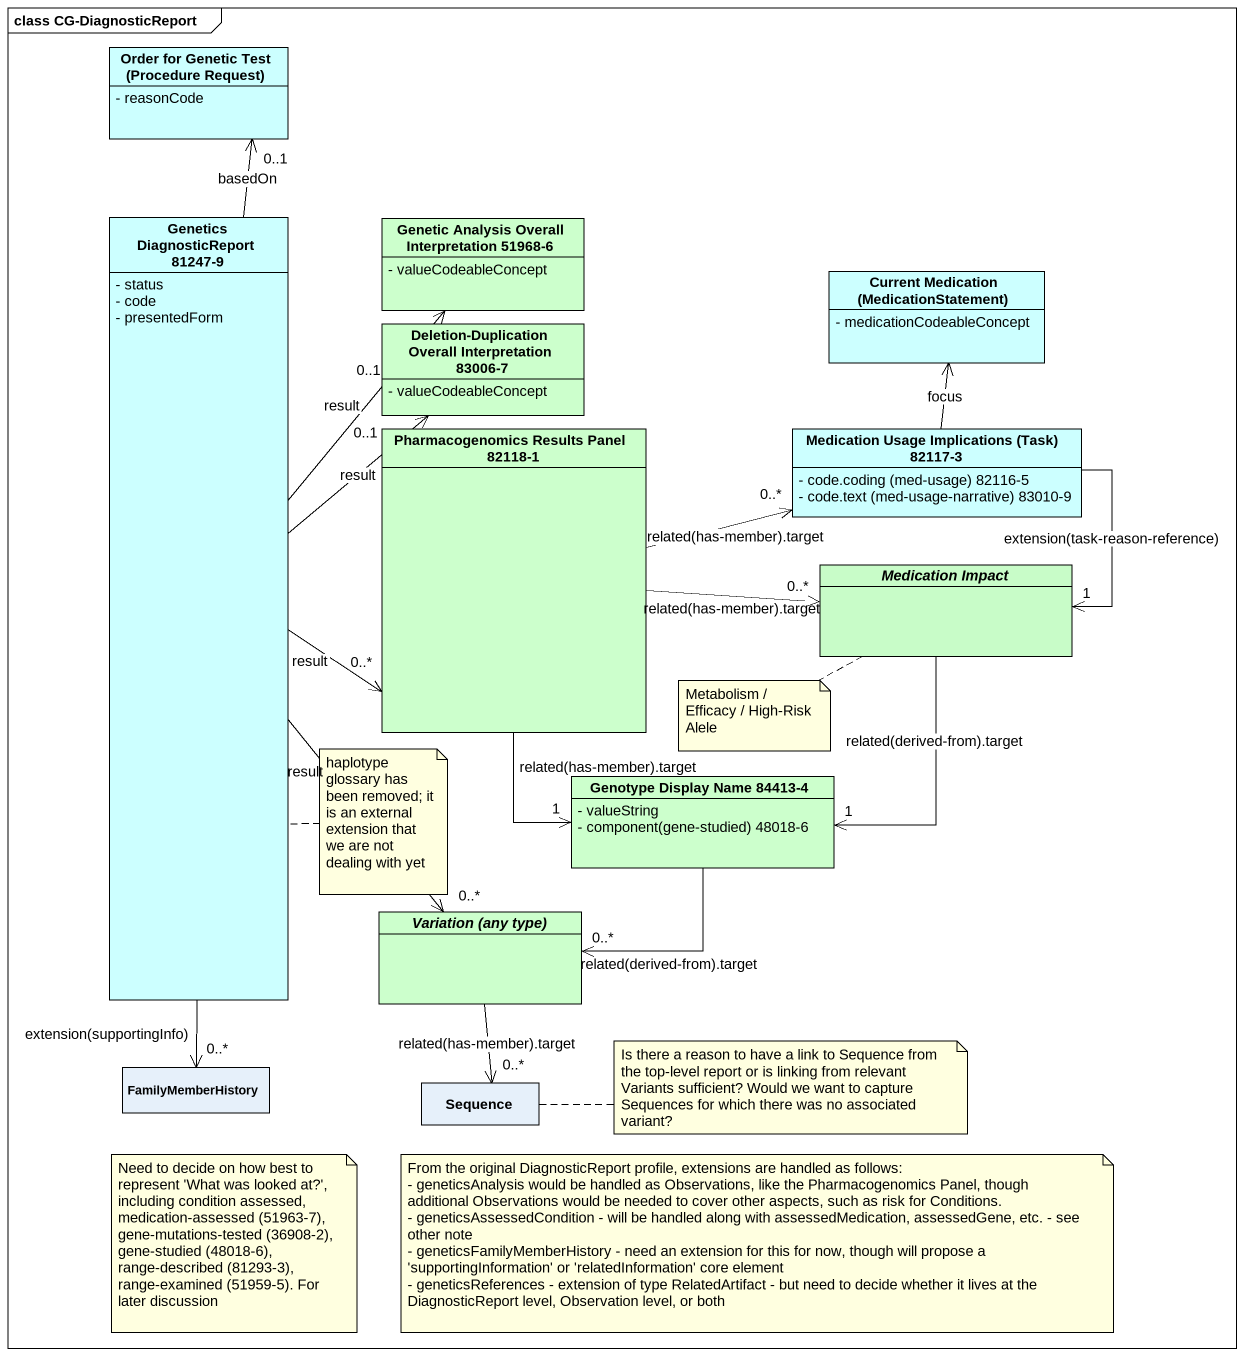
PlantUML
@startuml
mainframe class CG-DiagnosticReport
hide circle
hide empty members
skinparam classAttributeIconSize 0
class "Order for Genetic Test (Procedure Request)" as Order_for_Genetic_Test #CCFFFF {
  - reasonCode
}
class "Genetics DiagnosticReport 81247-9" as Genetics_DiagnosticReport #CCFFFF {
  - status
  - code
  - presentedForm
}
class "Genetic Analysis Overall Interpretation 51968-6" as Genetic_Analysis_Overall #CCFFCC {
  - valueCodeableConcept
}
class "Current Medication (MedicationStatement)" as Current_Medication #CCFFFF {
  - medicationCodeableConcept
}
class "Deletion-Duplication Overall Interpretation 83006-7" as Deletion_Duplication #CCFFCC {
  - valueCodeableConcept
}
class "Pharmacogenomics Results Panel 82118-1" as Pharmacogenomics_Results #CCFFCC
class "Medication Usage Implications (Task) 82117-3" as Medication_Usage #CCFFFF {
  {field} - code.coding (med-usage) 82116-5
  {field} - code.text (med-usage-narrative) 83010-9
}
abstract class "Medication Impact" as Medication_Impact #C8FCC8
class "Genotype Display Name 84413-4" as Genotype_Display_Name_84413 #CCFFCC {
  - valueString
  {field} - component(gene-studied) 48018-6
}
abstract class "Variation (any type)" as Variation_any_type #CCFFCC
class FamilyMemberHistory
class Sequence
Genetics_DiagnosticReport -up-> "0..1" Order_for_Genetic_Test : basedOn
Genetics_DiagnosticReport -up-> "0..1" Genetic_Analysis_Overall : result
Genetics_DiagnosticReport -up-> "0..1" Deletion_Duplication : result
Genetics_DiagnosticReport -right-> "0..*" Pharmacogenomics_Results : result
Genetics_DiagnosticReport --> "0..*" Variation_any_type : result
Genetics_DiagnosticReport --> "0..*" FamilyMemberHistory : extension(supportingInfo)
Pharmacogenomics_Results -right-> "0..*" Medication_Usage : related(has-member).target
Pharmacogenomics_Results -right-> "0..*" Medication_Impact : related(has-member).target
Pharmacogenomics_Results --> "1" Genotype_Display_Name_84413 : related(has-member).target
Medication_Usage -up-> Current_Medication : focus
Medication_Usage --> "1" Medication_Impact : extension(task-reason-reference)
Medication_Impact --> "1" Genotype_Display_Name_84413 : related(derived-from).target
Genotype_Display_Name_84413 --> "0..*" Variation_any_type : related(derived-from).target
Variation_any_type --> "0..*" Sequence : related(has-member).target
note left of Medication_Impact : Metabolism / Efficacy / High-Risk Alele
note bottom of Genetics_DiagnosticReport : haplotype glossary has been removed; it is an external extension that we are not dealing with yet
note right of Sequence : Is there a reason to have a link to Sequence from the top-level report or is linking from relevant Variants sufficient? Would we want to capture Sequences for which there was no associated variant?
note as N4
  Need to decide on how best to represent 'What was looked at?', including condition assessed, medication-assessed (51963-7), gene-mutations-tested (36908-2), gene-studied (48018-6), range-described (81293-3), range-examined (51959-5). For later discussion
end note
note as N5
  From the original DiagnosticReport profile, extensions are handled as follows:
  - geneticsAnalysis would be handled as Observations, like the Pharmacogenomics Panel, though additional Observations would be needed to cover other aspects, such as risk for Conditions.
  - geneticsAssessedCondition - will be handled along with assessedMedication, assessedGene, etc. - see other note
  - geneticsFamilyMemberHistory - need an extension for this for now, though will propose a 'supportingInformation' or 'relatedInformation' core element
  - geneticsReferences - extension of type RelatedArtifact - but need to decide whether it lives at the DiagnosticReport level, Observation level, or both
end note
@enduml
